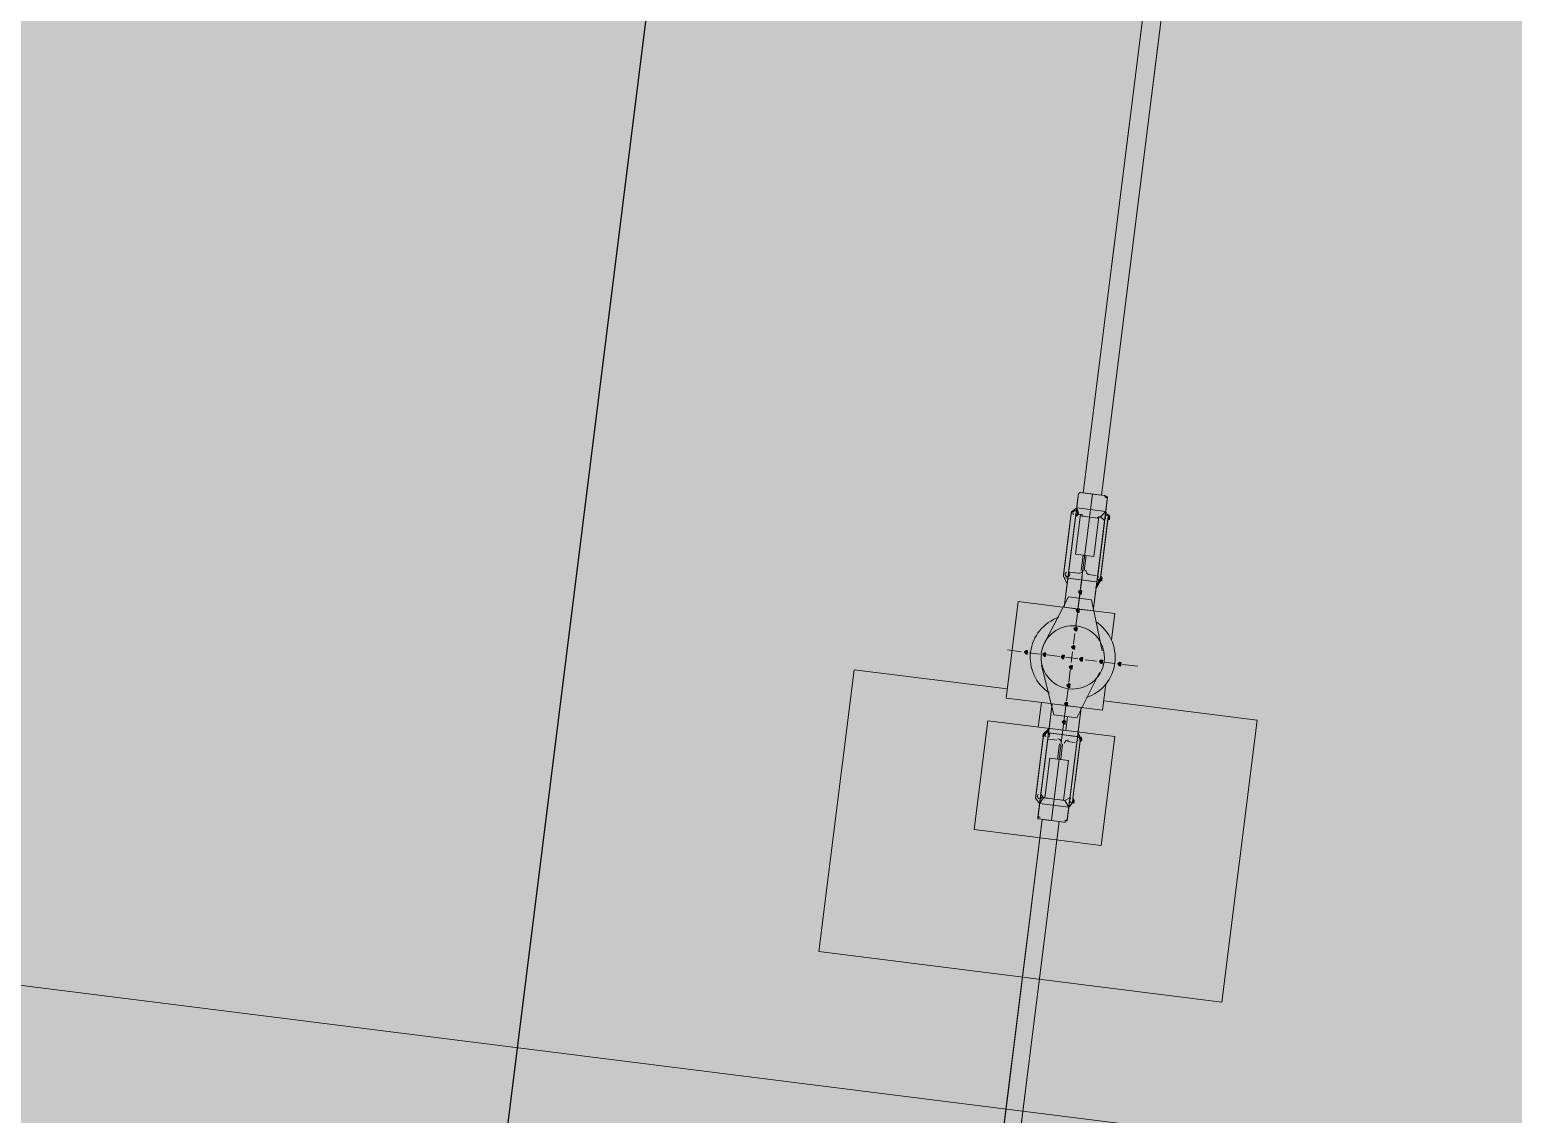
# Model space of a CAD drawing. Header units: metres. Extents: x -4 to 509425, y 7549 to 4732445.
# Drawn here: x 475985.73 to 475993.87, y 4719742.01 to 4719747.96 of the extents above; entities that cross this region are included whole.
import ezdxf

# ---------------------------------------------------------------- set-up
doc = ezdxf.new("R2010")
doc.units = ezdxf.units.M
doc.header["$LTSCALE"] = 0.01
doc.header["$MEASUREMENT"] = 0
doc.layers.get('0').update_dxf_attribs({"lineweight": 0})
doc.layers.add('_SUBESTACIÓN', color=1, linetype='Continuous')
doc.layers.add('SUBESTACION LA VID', color=253, linetype='Continuous')

# ---------------------------------------------------------------- blocks, each defined once
blk = doc.blocks.new('A$Cfff6051d')
at = {"layer": 'SUBESTACION LA VID', "transparency": 33554687}
h = blk.add_hatch(color=256, dxfattribs=at)
h.dxf.hatch_style = 2
h.paths.add_polyline_path([(475991.5008, 4719744.8719), (475991.5019, 4719744.8803), (475991.4935, 4719744.8814), (475991.484, 4719744.874), (475991.4914, 4719744.8646), (475991.4998, 4719744.8635)])
h = blk.add_hatch(color=256, dxfattribs=at)
h.dxf.hatch_style = 2
h.paths.add_polyline_path([(475991.4882, 4719744.7711), (475991.4892, 4719744.7795), (475991.4808, 4719744.7806), (475991.4714, 4719744.7732), (475991.4787, 4719744.7638), (475991.4871, 4719744.7627)])
h = blk.add_hatch(color=256, dxfattribs=at)
h.dxf.hatch_style = 2
h.paths.add_polyline_path([(475991.4756, 4719744.6703), (475991.4766, 4719744.6787), (475991.4682, 4719744.6798), (475991.4588, 4719744.6724), (475991.4661, 4719744.663), (475991.4745, 4719744.6619)])
h = blk.add_hatch(color=256, dxfattribs=at)
h.dxf.hatch_style = 2
h.paths.add_polyline_path([(475991.2035, 4719744.5423), (475991.2046, 4719744.5507), (475991.1962, 4719744.5518), (475991.1867, 4719744.5444), (475991.1941, 4719744.535), (475991.2025, 4719744.5339)])
h = blk.add_hatch(color=256, dxfattribs=at)
h.dxf.hatch_style = 2
h.paths.add_polyline_path([(475991.3043, 4719744.5297), (475991.3054, 4719744.5381), (475991.297, 4719744.5391), (475991.2875, 4719744.5318), (475991.2949, 4719744.5223), (475991.3033, 4719744.5213)])
h = blk.add_hatch(color=256, dxfattribs=at)
h.dxf.hatch_style = 2
h.paths.add_polyline_path([(475991.4051, 4719744.517), (475991.4062, 4719744.5254), (475991.3978, 4719744.5265), (475991.3883, 4719744.5191), (475991.3957, 4719744.5097), (475991.4041, 4719744.5086)])
h = blk.add_hatch(color=256, dxfattribs=at)
h.dxf.hatch_style = 2
h.paths.add_polyline_path([(475991.4629, 4719744.5695), (475991.464, 4719744.5779), (475991.4556, 4719744.579), (475991.4461, 4719744.5716), (475991.4535, 4719744.5622), (475991.4619, 4719744.5611)])
h = blk.add_hatch(color=256, dxfattribs=at)
h.dxf.hatch_style = 2
h.paths.add_polyline_path([(475991.5059, 4719744.5044), (475991.507, 4719744.5128), (475991.4986, 4719744.5138), (475991.4891, 4719744.5065), (475991.4965, 4719744.497), (475991.5049, 4719744.496)])
h = blk.add_hatch(color=256, dxfattribs=at)
h.dxf.hatch_style = 2
h.paths.add_polyline_path([(475991.4492, 4719744.4603), (475991.4503, 4719744.4687), (475991.4419, 4719744.4698), (475991.4324, 4719744.4624), (475991.4398, 4719744.453), (475991.4482, 4719744.4519)])
h = blk.add_hatch(color=256, dxfattribs=at)
h.dxf.hatch_style = 2
h.paths.add_polyline_path([(475991.6151, 4719744.4907), (475991.6162, 4719744.4991), (475991.6078, 4719744.5002), (475991.5983, 4719744.4928), (475991.6057, 4719744.4833), (475991.6141, 4719744.4823)])
h = blk.add_hatch(color=256, dxfattribs=at)
h.dxf.hatch_style = 2
h.paths.add_polyline_path([(475991.716, 4719744.4781), (475991.717, 4719744.4865), (475991.7086, 4719744.4875), (475991.6992, 4719744.4802), (475991.7065, 4719744.4707), (475991.7149, 4719744.4697)])
h = blk.add_hatch(color=256, dxfattribs=at)
h.dxf.hatch_style = 2
h.paths.add_polyline_path([(475991.4366, 4719744.3595), (475991.4376, 4719744.3679), (475991.4292, 4719744.369), (475991.4198, 4719744.3616), (475991.4271, 4719744.3522), (475991.4355, 4719744.3511)])
h = blk.add_hatch(color=256, dxfattribs=at)
h.dxf.hatch_style = 2
h.paths.add_polyline_path([(475991.4239, 4719744.2587), (475991.425, 4719744.2671), (475991.4166, 4719744.2682), (475991.4071, 4719744.2608), (475991.4145, 4719744.2514), (475991.4229, 4719744.2503)])
h = blk.add_hatch(color=256, dxfattribs=at)
h.dxf.hatch_style = 2
h.paths.add_polyline_path([(475991.4113, 4719744.1579), (475991.4124, 4719744.1663), (475991.404, 4719744.1673), (475991.3945, 4719744.16), (475991.4019, 4719744.1505), (475991.4103, 4719744.1495)])
at = {"layer": 'SUBESTACION LA VID', "lineweight": 15}
for p, q in [((475992.6774, 4719754.7329), (475991.5094, 4719745.4169)), ((475992.7782, 4719754.7203), (475991.6102, 4719745.4043)), ((475991.4926, 4719745.419), (475991.627, 4719745.4022)), ((475991.4453, 4719745.314), (475991.4737, 4719745.3361)), ((475991.4022, 4719744.9696), (475991.4443, 4719745.3056)), ((475991.4695, 4719745.3025), (475991.4274, 4719744.9665)), ((475991.4674, 4719745.2857), (475991.4863, 4719745.3004)), ((475991.6291, 4719745.2825), (475991.587, 4719744.9464)), ((475991.6038, 4719744.9443), (475991.6459, 4719745.2804)), ((475991.627, 4719745.2657), (475991.6039, 4719745.2856)), ((475991.4988, 4719744.9916), (475991.5093, 4719745.0756)), ((475991.5156, 4719744.9895), (475991.5261, 4719745.0735)), ((475991.4011, 4719744.9612), (475991.421, 4719744.9161)), ((475991.503, 4719744.957), (475991.4956, 4719744.8982)), ((475991.6027, 4719744.9359), (475991.5806, 4719744.896)), ((475991.4294, 4719744.8467), (475991.2949, 4719744.5906)), ((475991.4294, 4719744.8467), (475991.5554, 4719744.831)), ((475991.4903, 4719744.8562), (475991.4819, 4719744.789)), ((475991.5554, 4719744.831), (475991.6141, 4719744.5506)), ((475991.4777, 4719744.7554), (475991.4693, 4719744.6882)), ((475991.464, 4719744.6462), (475991.4566, 4719744.5874)), ((475991.0943, 4719744.556), (475991.1699, 4719744.5465)), ((475991.2119, 4719744.5412), (475991.2707, 4719744.5339)), ((475991.3127, 4719744.5286), (475991.3799, 4719744.5202)), ((475991.4135, 4719744.516), (475991.4807, 4719744.5075)), ((475991.4514, 4719744.5454), (475991.444, 4719744.4866)), ((475991.5227, 4719744.5023), (475991.5815, 4719744.4949)), ((475991.3483, 4719744.1999), (475991.2802, 4719744.473)), ((475991.4387, 4719744.4446), (475991.4303, 4719744.3774)), ((475991.4743, 4719744.1841), (475991.5994, 4719744.4329)), ((475991.6235, 4719744.4896), (475991.6823, 4719744.4823)), ((475991.7244, 4719744.477), (475991.8084, 4719744.4665)), ((475991.4261, 4719744.3438), (475991.4177, 4719744.2766)), ((475991.2632, 4719744.1338), (475991.2801, 4719744.2682)), ((475991.3483, 4719744.1999), (475991.4743, 4719744.1841)), ((475991.4124, 4719744.2346), (475991.405, 4719744.1757)), ((475991.4144, 4719744.1148), (475991.4239, 4719744.1904)), ((476072.0569, 4719731.8887), (475974.5206, 4719744.1168)), ((475991.2926, 4719744.096), (475991.322, 4719744.1264)), ((475991.3997, 4719744.1337), (475991.3924, 4719744.0749)), ((475991.4942, 4719744.0707), (475991.4816, 4719744.1064)), ((475991.2916, 4719744.0876), (475991.2494, 4719743.7516)), ((475991.2746, 4719743.7484), (475991.3168, 4719744.0844)), ((475991.3798, 4719744.0424), (475991.3692, 4719743.9584)), ((475991.3966, 4719744.0403), (475991.386, 4719743.9563)), ((475991.4343, 4719743.7284), (475991.4764, 4719744.0644)), ((475991.4932, 4719744.0623), (475991.4511, 4719743.7263)), ((475991.2768, 4719743.7652), (475991.2914, 4719743.7463)), ((475991.4364, 4719743.7452), (475991.4091, 4719743.7316)), ((475991.45, 4719743.7179), (475991.43, 4719743.6948)), ((475991.2851, 4719743.6276), (475990.6143, 4719738.2766)), ((475991.3775, 4719743.6161), (475990.7067, 4719738.265)), ((475991.4027, 4719743.6129), (475991.2683, 4719743.6298))]:
    blk.add_line(p, q, dxfattribs=at)
at = {"layer": 'SUBESTACION LA VID'}
blk.add_line((475987.8187, 4719737.6544), (475989.1572, 4719748.3654), dxfattribs=at)
at = {"layer": 'SUBESTACION LA VID', "lineweight": 0}
for p, q in [((475991.5806, 4719744.896), (475991.6417, 4719745.3833)), ((475991.4422, 4719745.2888), (475991.4453, 4719745.314)), ((475991.4422, 4719745.2888), (475991.4453, 4719745.314)), ((475991.4432, 4719745.2972), (475991.4453, 4719745.314)), ((475991.4432, 4719745.2972), (475991.4443, 4719745.3056)), ((475991.4432, 4719745.2972), (475991.4443, 4719745.3056)), ((475991.6438, 4719745.2636), (475991.6469, 4719745.2888)), ((475991.6448, 4719745.272), (475991.6469, 4719745.2888)), ((475991.6543, 4719745.2793), (475991.6543, 4719745.2793)), ((475991.4011, 4719744.9612), (475991.4032, 4719744.978)), ((475991.4011, 4719744.9612), (475991.4022, 4719744.9696)), ((475991.6027, 4719744.9359), (475991.6048, 4719744.9527)), ((475991.6027, 4719744.9359), (475991.6048, 4719744.9527)), ((475991.6111, 4719744.9349), (475991.6122, 4719744.9433)), ((475991.322, 4719744.1264), (475991.262, 4719743.6476)), ((475991.2926, 4719744.096), (475991.2905, 4719744.0792)), ((475991.2926, 4719744.096), (475991.2905, 4719744.0792)), ((475991.2926, 4719744.096), (475991.2916, 4719744.0876)), ((475991.4816, 4719744.1064), (475991.4921, 4719744.0539)), ((475991.4942, 4719744.0707), (475991.4921, 4719744.0539)), ((475991.5026, 4719744.0697), (475991.5016, 4719744.0613)), ((475991.2505, 4719743.76), (475991.2484, 4719743.7432)), ((475991.2505, 4719743.76), (475991.2484, 4719743.7432)), ((475991.2494, 4719743.7516), (475991.2484, 4719743.7432)), ((475991.4532, 4719743.7431), (475991.45, 4719743.7179)), ((475991.4532, 4719743.7431), (475991.45, 4719743.7179)), ((475991.4605, 4719743.7336), (475991.45, 4719743.7179)), ((475991.4605, 4719743.7336), (475991.45, 4719743.7179)), ((475991.4605, 4719743.7336), (475991.4584, 4719743.7168)), ((475991.4605, 4719743.7336), (475991.4595, 4719743.7252)), ((475991.2851, 4719743.6276), (475991.3775, 4719743.6161))]:
    blk.add_line(p, q, dxfattribs=at)
at = {"layer": 'SUBESTACION LA VID', "lineweight": 15}
for points in [[(475992.6774, 4719754.7329), (475992.7782, 4719754.7203), (475991.6102, 4719745.4043), (475991.5094, 4719745.4169), (475992.6774, 4719754.7329)], [(475991.5598, 4719745.4106), (475991.4926, 4719745.419), (475991.4832, 4719745.4117), (475991.4821, 4719745.4033), (475991.4737, 4719745.3361), (475991.4453, 4719745.314), (475991.4443, 4719745.3056), (475991.4432, 4719745.2972), (475991.4422, 4719745.2888), (475991.4232, 4719745.1376), (475991.4032, 4719744.978), (475991.4022, 4719744.9696), (475991.4011, 4719744.9612), (475991.421, 4719744.9161), (475991.4052, 4719744.79), (475991.4808, 4719744.7806), (475991.5598, 4719745.4106)], [(475991.6417, 4719745.3833), (475991.6333, 4719745.3161), (475991.4737, 4719745.3361), (475991.4821, 4719745.4033)], [(475991.5598, 4719745.4106), (475991.627, 4719745.4022), (475991.6344, 4719745.3927), (475991.6428, 4719745.3917), (475991.6417, 4719745.3833), (475991.6333, 4719745.3161), (475991.6469, 4719745.2888), (475991.6543, 4719745.2793), (475991.6532, 4719745.2709), (475991.6448, 4719745.272), (475991.6438, 4719745.2636), (475991.6248, 4719745.1123), (475991.6048, 4719744.9527), (475991.6122, 4719744.9433), (475991.6111, 4719744.9349), (475991.6027, 4719744.9359), (475991.5806, 4719744.896), (475991.5648, 4719744.77), (475991.4808, 4719744.7806), (475991.5598, 4719745.4106)], [(475991.4737, 4719745.3361), (475991.4863, 4719745.3004), (475991.4947, 4719745.2993), (475991.5031, 4719745.2983), (475991.502, 4719745.2899), (475991.5104, 4719745.2888), (475991.544, 4719745.2846), (475991.5776, 4719745.2804), (475991.586, 4719745.2793), (475991.5955, 4719745.2867), (475991.6039, 4719745.2856), (475991.6333, 4719745.3161), (475991.6469, 4719745.2888)], [(475991.4947, 4719745.2993), (475991.4673, 4719745.0809), (475991.5681, 4719745.0683), (475991.5955, 4719745.2867)], [(475991.4052, 4719744.79), (475991.4252, 4719744.9497), (475991.5849, 4719744.9296), (475991.5648, 4719744.77), (475991.4052, 4719744.79)], [(475991.4084, 4719744.9518), (475991.442, 4719744.9476), (475991.5009, 4719744.9402)], [(475991.4295, 4719744.9833), (475991.4547, 4719744.9801), (475991.4799, 4719744.9769)], [(475991.5849, 4719744.9296), (475991.5513, 4719744.9339), (475991.5009, 4719744.9402)], [(475991.5807, 4719744.9643), (475991.5639, 4719744.9664), (475991.5387, 4719744.9696)], [(475991.3968, 4719744.7911), (475991.1532, 4719744.8216), (475991.0869, 4719744.2924), (475991.3305, 4719744.2619)], [(475991.6645, 4719744.6125), (475991.6825, 4719744.7553), (475991.5648, 4719744.77)], [(475991.0932, 4719744.3428), (475990.2532, 4719744.4481), (475990.0594, 4719742.9025), (475992.2687, 4719742.6255), (475992.4625, 4719744.1712), (475991.6224, 4719744.2765)], [(475991.4985, 4719744.2408), (475991.6161, 4719744.2261), (475991.634, 4719744.3689)], [(475991.3355, 4719743.6213), (475991.2683, 4719743.6298), (475991.2599, 4719743.6308), (475991.261, 4719743.6392), (475991.262, 4719743.6476), (475991.2704, 4719743.7148), (475991.2484, 4719743.7432), (475991.2494, 4719743.7516), (475991.2505, 4719743.76), (475991.2516, 4719743.7684), (475991.2705, 4719743.9196), (475991.2905, 4719744.0792), (475991.2916, 4719744.0876), (475991.2926, 4719744.096), (475991.322, 4719744.1264), (475991.3389, 4719744.2608), (475991.4145, 4719744.2514), (475991.3355, 4719743.6213)], [(475991.4985, 4719744.2408), (475991.4785, 4719744.0812), (475991.3189, 4719744.1012), (475991.3389, 4719744.2608), (475991.4985, 4719744.2408)], [(475991.3355, 4719743.6213), (475991.4027, 4719743.6129), (475991.4111, 4719743.6118), (475991.4122, 4719743.6202), (475991.4206, 4719743.6192), (475991.4216, 4719743.6276), (475991.43, 4719743.6948), (475991.45, 4719743.7179), (475991.4584, 4719743.7168), (475991.4595, 4719743.7252), (475991.4605, 4719743.7336), (475991.4521, 4719743.7347), (475991.4532, 4719743.7431), (475991.4721, 4719743.8943), (475991.4921, 4719744.0539), (475991.5016, 4719744.0613), (475991.5026, 4719744.0697), (475991.4942, 4719744.0707), (475991.4816, 4719744.1064), (475991.4985, 4719744.2408), (475991.4145, 4719744.2514), (475991.3355, 4719743.6213)], [(475990.9113, 4719743.5721), (475991.6085, 4719743.4847), (475991.6833, 4719744.0811), (475990.986, 4719744.1686), (475990.9113, 4719743.5721)], [(475991.3105, 4719744.1023), (475991.3441, 4719744.0981), (475991.4029, 4719744.0907)], [(475991.3147, 4719744.0676), (475991.3399, 4719744.0645), (475991.3651, 4719744.0613)], [(475991.4869, 4719744.0802), (475991.4533, 4719744.0844), (475991.4029, 4719744.0907)], [(475991.4659, 4719744.0487), (475991.4491, 4719744.0508), (475991.4239, 4719744.0539)], [(475991.4007, 4719743.7326), (475991.428, 4719743.951), (475991.3272, 4719743.9637), (475991.2998, 4719743.7452)], [(475991.43, 4719743.6948), (475991.4091, 4719743.7316), (475991.4007, 4719743.7326), (475991.3923, 4719743.7337), (475991.3839, 4719743.7347), (475991.3503, 4719743.7389), (475991.3166, 4719743.7431), (475991.3082, 4719743.7442), (475991.2998, 4719743.7452), (475991.2914, 4719743.7463), (475991.2704, 4719743.7148), (475991.2484, 4719743.7432)], [(475991.262, 4719743.6476), (475991.2704, 4719743.7148), (475991.43, 4719743.6948), (475991.4216, 4719743.6276)], [(475991.2851, 4719743.6276), (475991.3775, 4719743.6161), (475990.7067, 4719738.265), (475990.6143, 4719738.2766), (475991.2851, 4719743.6276)]]:
    blk.add_lwpolyline(points, dxfattribs=at)
at = {"layer": 'SUBESTACION LA VID', "lineweight": 0}
for points in [[(475991.4052, 4719744.79), (475991.4832, 4719745.4117), (475991.421, 4719744.9161), (475991.4821, 4719745.4033)], [(475991.5648, 4719744.77), (475991.6428, 4719745.3917), (475991.5806, 4719744.896)], [(475991.4422, 4719745.2888), (475991.4453, 4719745.314), (475991.4432, 4719745.2972), (475991.4453, 4719745.314)], [(475991.6438, 4719745.2636), (475991.6469, 4719745.2888), (475991.6048, 4719744.9527)], [(475991.6248, 4719745.1123), (475991.6469, 4719745.2888), (475991.6438, 4719745.2636)], [(475991.6532, 4719745.2709), (475991.6543, 4719745.2793), (475991.6448, 4719745.272), (475991.6469, 4719745.2888)], [(475991.4032, 4719744.978), (475991.4011, 4719744.9612), (475991.4022, 4719744.9696), (475991.4011, 4719744.9612)], [(475991.6122, 4719744.9433), (475991.6027, 4719744.9359), (475991.6048, 4719744.9527)], [(475991.6111, 4719744.9349), (475991.6122, 4719744.9433), (475991.6111, 4719744.9349)], [(475991.3389, 4719744.2608), (475991.261, 4719743.6392), (475991.322, 4719744.1264)], [(475991.4985, 4719744.2408), (475991.4206, 4719743.6192), (475991.4816, 4719744.1064), (475991.4216, 4719743.6276)], [(475991.2916, 4719744.0876), (475991.2926, 4719744.096), (475991.2905, 4719744.0792)], [(475991.2926, 4719744.096), (475991.2916, 4719744.0876), (475991.2926, 4719744.096)], [(475991.4816, 4719744.1064), (475991.4921, 4719744.0539), (475991.4816, 4719744.1064)], [(475991.2516, 4719743.7684), (475991.2484, 4719743.7432), (475991.2905, 4719744.0792)], [(475991.4921, 4719744.0539), (475991.5026, 4719744.0697), (475991.5016, 4719744.0613), (475991.5026, 4719744.0697)], [(475991.2705, 4719743.9196), (475991.2484, 4719743.7432), (475991.2516, 4719743.7684)], [(475991.2505, 4719743.76), (475991.2484, 4719743.7432), (475991.2505, 4719743.76), (475991.2484, 4719743.7432)], [(475991.4521, 4719743.7347), (475991.45, 4719743.7179), (475991.4521, 4719743.7347)]]:
    blk.add_lwpolyline(points, dxfattribs=at)
at = {"layer": 'SUBESTACION LA VID'}
for points in [[(475991.5008, 4719744.8719), (475991.5019, 4719744.8803), (475991.4935, 4719744.8814), (475991.484, 4719744.874), (475991.4914, 4719744.8646), (475991.4998, 4719744.8635)], [(475991.4882, 4719744.7711), (475991.4892, 4719744.7795), (475991.4808, 4719744.7806), (475991.4714, 4719744.7732), (475991.4787, 4719744.7638), (475991.4871, 4719744.7627)], [(475991.4756, 4719744.6703), (475991.4766, 4719744.6787), (475991.4682, 4719744.6798), (475991.4588, 4719744.6724), (475991.4661, 4719744.663), (475991.4745, 4719744.6619)], [(475991.2035, 4719744.5423), (475991.2046, 4719744.5507), (475991.1962, 4719744.5518), (475991.1867, 4719744.5444), (475991.1941, 4719744.535), (475991.2025, 4719744.5339)], [(475991.3043, 4719744.5297), (475991.3054, 4719744.5381), (475991.297, 4719744.5391), (475991.2875, 4719744.5318), (475991.2949, 4719744.5223), (475991.3033, 4719744.5213)], [(475991.4051, 4719744.517), (475991.4062, 4719744.5254), (475991.3978, 4719744.5265), (475991.3883, 4719744.5191), (475991.3957, 4719744.5097), (475991.4041, 4719744.5086)], [(475991.4629, 4719744.5695), (475991.464, 4719744.5779), (475991.4556, 4719744.579), (475991.4461, 4719744.5716), (475991.4535, 4719744.5622), (475991.4619, 4719744.5611)], [(475991.5059, 4719744.5044), (475991.507, 4719744.5128), (475991.4986, 4719744.5138), (475991.4891, 4719744.5065), (475991.4965, 4719744.497), (475991.5049, 4719744.496)], [(475991.4492, 4719744.4603), (475991.4503, 4719744.4687), (475991.4419, 4719744.4698), (475991.4324, 4719744.4624), (475991.4398, 4719744.453), (475991.4482, 4719744.4519)], [(475991.6151, 4719744.4907), (475991.6162, 4719744.4991), (475991.6078, 4719744.5002), (475991.5983, 4719744.4928), (475991.6057, 4719744.4833), (475991.6141, 4719744.4823)], [(475991.716, 4719744.4781), (475991.717, 4719744.4865), (475991.7086, 4719744.4875), (475991.6992, 4719744.4802), (475991.7065, 4719744.4707), (475991.7149, 4719744.4697)], [(475991.4366, 4719744.3595), (475991.4376, 4719744.3679), (475991.4292, 4719744.369), (475991.4198, 4719744.3616), (475991.4271, 4719744.3522), (475991.4355, 4719744.3511)], [(475991.4239, 4719744.2587), (475991.425, 4719744.2671), (475991.4166, 4719744.2682), (475991.4071, 4719744.2608), (475991.4145, 4719744.2514), (475991.4229, 4719744.2503)], [(475991.4113, 4719744.1579), (475991.4124, 4719744.1663), (475991.404, 4719744.1673), (475991.3945, 4719744.16), (475991.4019, 4719744.1505), (475991.4103, 4719744.1495)]]:
    blk.add_lwpolyline(points, close=True, dxfattribs=at)
at = {"layer": 'SUBESTACION LA VID', "lineweight": 0}
for points in [[(475991.5008, 4719744.8719), (475991.5019, 4719744.8803), (475991.4935, 4719744.8814), (475991.484, 4719744.874), (475991.4914, 4719744.8646), (475991.4998, 4719744.8635)], [(475991.4882, 4719744.7711), (475991.4892, 4719744.7795), (475991.4808, 4719744.7806), (475991.4714, 4719744.7732), (475991.4787, 4719744.7638), (475991.4871, 4719744.7627)], [(475991.4756, 4719744.6703), (475991.4766, 4719744.6787), (475991.4682, 4719744.6798), (475991.4588, 4719744.6724), (475991.4661, 4719744.663), (475991.4745, 4719744.6619)], [(475991.2035, 4719744.5423), (475991.2046, 4719744.5507), (475991.1962, 4719744.5518), (475991.1867, 4719744.5444), (475991.1941, 4719744.535), (475991.2025, 4719744.5339)], [(475991.3043, 4719744.5297), (475991.3054, 4719744.5381), (475991.297, 4719744.5391), (475991.2875, 4719744.5318), (475991.2949, 4719744.5223), (475991.3033, 4719744.5213)], [(475991.4051, 4719744.517), (475991.4062, 4719744.5254), (475991.3978, 4719744.5265), (475991.3883, 4719744.5191), (475991.3957, 4719744.5097), (475991.4041, 4719744.5086)], [(475991.4629, 4719744.5695), (475991.464, 4719744.5779), (475991.4556, 4719744.579), (475991.4461, 4719744.5716), (475991.4535, 4719744.5622), (475991.4619, 4719744.5611)], [(475991.5059, 4719744.5044), (475991.507, 4719744.5128), (475991.4986, 4719744.5138), (475991.4891, 4719744.5065), (475991.4965, 4719744.497), (475991.5049, 4719744.496)], [(475991.4492, 4719744.4603), (475991.4503, 4719744.4687), (475991.4419, 4719744.4698), (475991.4324, 4719744.4624), (475991.4398, 4719744.453), (475991.4482, 4719744.4519)], [(475991.6151, 4719744.4907), (475991.6162, 4719744.4991), (475991.6078, 4719744.5002), (475991.5983, 4719744.4928), (475991.6057, 4719744.4833), (475991.6141, 4719744.4823)], [(475991.716, 4719744.4781), (475991.717, 4719744.4865), (475991.7086, 4719744.4875), (475991.6992, 4719744.4802), (475991.7065, 4719744.4707), (475991.7149, 4719744.4697)], [(475991.4366, 4719744.3595), (475991.4376, 4719744.3679), (475991.4292, 4719744.369), (475991.4198, 4719744.3616), (475991.4271, 4719744.3522), (475991.4355, 4719744.3511)], [(475991.4239, 4719744.2587), (475991.425, 4719744.2671), (475991.4166, 4719744.2682), (475991.4071, 4719744.2608), (475991.4145, 4719744.2514), (475991.4229, 4719744.2503)], [(475991.4113, 4719744.1579), (475991.4124, 4719744.1663), (475991.404, 4719744.1673), (475991.3945, 4719744.16), (475991.4019, 4719744.1505), (475991.4103, 4719744.1495)]]:
    blk.add_lwpolyline(points, close=True, dxfattribs=at)
at = {"layer": 'SUBESTACION LA VID', "lineweight": 15}
for points in [[(475991.4968, 4719745.4185), (475991.4899, 4719745.4194), (475991.4835, 4719745.4144), (475991.4826, 4719745.4075)], [(475991.4841, 4719744.9764), (475991.4957, 4719744.975), (475991.5062, 4719744.9832), (475991.5077, 4719744.9948)], [(475991.5245, 4719744.9927), (475991.523, 4719744.9811), (475991.5313, 4719744.9705), (475991.5429, 4719744.969)], [(475991.3887, 4719744.0455), (475991.3901, 4719744.0571), (475991.3819, 4719744.0677), (475991.3703, 4719744.0692)], [(475991.4291, 4719744.0618), (475991.4175, 4719744.0633), (475991.4069, 4719744.055), (475991.4055, 4719744.0434)], [(475991.408, 4719743.6208), (475991.4149, 4719743.6199), (475991.4213, 4719743.6248), (475991.4221, 4719743.6318)]]:
    blk.add_open_spline(points, degree=3, dxfattribs=at)
for points, knots in [([(475991.6423, 4719745.3875), (475991.6427, 4719745.3908), (475991.6417, 4719745.3942), (475991.6397, 4719745.3968), (475991.6376, 4719745.3995), (475991.6346, 4719745.4012), (475991.6312, 4719745.4016)], [0, 0, 0, 0, 1, 1, 1, 2, 2, 2, 2]), ([(475991.4674, 4719745.3198), (475991.462, 4719745.3205), (475991.4567, 4719745.3176), (475991.4544, 4719745.3127), (475991.452, 4719745.3078), (475991.453, 4719745.302), (475991.4569, 4719745.2981)], [0, 0, 0, 0, 1, 1, 1, 2, 2, 2, 2]), ([(475991.4784, 4719745.3056), (475991.4793, 4719745.3126), (475991.4743, 4719745.3189), (475991.4674, 4719745.3198), (475991.4604, 4719745.3207), (475991.4541, 4719745.3157), (475991.4532, 4719745.3088)], [0, 0, 0, 0, 1, 1, 1, 2, 2, 2, 2]), ([(475991.4722, 4719745.2962), (475991.4769, 4719745.299), (475991.4793, 4719745.3044), (475991.4782, 4719745.3097), (475991.4772, 4719745.3151), (475991.4728, 4719745.3191), (475991.4674, 4719745.3198)], [0, 0, 0, 0, 1, 1, 1, 2, 2, 2, 2]), ([(475991.6438, 4719745.2977), (475991.6384, 4719745.2984), (475991.6332, 4719745.2955), (475991.6308, 4719745.2906), (475991.6284, 4719745.2857), (475991.6294, 4719745.2798), (475991.6333, 4719745.276)], [0, 0, 0, 0, 1, 1, 1, 2, 2, 2, 2]), ([(475991.6548, 4719745.2835), (475991.6557, 4719745.2905), (475991.6508, 4719745.2968), (475991.6438, 4719745.2977), (475991.6368, 4719745.2986), (475991.6305, 4719745.2936), (475991.6296, 4719745.2867)], [0, 0, 0, 0, 1, 1, 1, 2, 2, 2, 2]), ([(475991.6486, 4719745.2741), (475991.6533, 4719745.2768), (475991.6557, 4719745.2823), (475991.6547, 4719745.2876), (475991.6536, 4719745.293), (475991.6492, 4719745.297), (475991.6438, 4719745.2977)], [0, 0, 0, 0, 1, 1, 1, 2, 2, 2, 2]), ([(475991.4173, 4719744.9822), (475991.4126, 4719744.9794), (475991.4101, 4719744.974), (475991.4112, 4719744.9686), (475991.4123, 4719744.9633), (475991.4167, 4719744.9593), (475991.4221, 4719744.9586)], [0, 0, 0, 0, 1, 1, 1, 2, 2, 2, 2]), ([(475991.4111, 4719744.9728), (475991.4102, 4719744.9658), (475991.4151, 4719744.9595), (475991.4221, 4719744.9586), (475991.4291, 4719744.9577), (475991.4354, 4719744.9626), (475991.4363, 4719744.9696)], [0, 0, 0, 0, 1, 1, 1, 2, 2, 2, 2]), ([(475991.4221, 4719744.9586), (475991.4275, 4719744.9579), (475991.4327, 4719744.9607), (475991.4351, 4719744.9657), (475991.4375, 4719744.9706), (475991.4365, 4719744.9764), (475991.4326, 4719744.9802)], [0, 0, 0, 0, 1, 1, 1, 2, 2, 2, 2]), ([(475991.5937, 4719744.96), (475991.589, 4719744.9573), (475991.5866, 4719744.9519), (475991.5876, 4719744.9465), (475991.5887, 4719744.9412), (475991.5931, 4719744.9371), (475991.5985, 4719744.9365)], [0, 0, 0, 0, 1, 1, 1, 2, 2, 2, 2]), ([(475991.5875, 4719744.9506), (475991.5866, 4719744.9437), (475991.5915, 4719744.9373), (475991.5985, 4719744.9365), (475991.6055, 4719744.9356), (475991.6118, 4719744.9405), (475991.6127, 4719744.9475)], [0, 0, 0, 0, 1, 1, 1, 2, 2, 2, 2]), ([(475991.5985, 4719744.9365), (475991.6039, 4719744.9358), (475991.6091, 4719744.9386), (475991.6115, 4719744.9435), (475991.6139, 4719744.9484), (475991.6129, 4719744.9543), (475991.609, 4719744.9581)], [0, 0, 0, 0, 1, 1, 1, 2, 2, 2, 2]), ([(475991.3762, 4719744.7356), (475991.2922, 4719744.7067), (475991.2319, 4719744.6326), (475991.2209, 4719744.5444), (475991.2098, 4719744.4562), (475991.2499, 4719744.3695), (475991.3242, 4719744.3208)], [0, 0, 0, 0, 1, 1, 1, 2, 2, 2, 2]), ([(475991.6241, 4719744.4938), (475991.636, 4719744.589), (475991.5686, 4719744.6757), (475991.4735, 4719744.6876), (475991.3784, 4719744.6996), (475991.2916, 4719744.6321), (475991.2797, 4719744.537), (475991.2677, 4719744.4419), (475991.3352, 4719744.3552), (475991.4303, 4719744.3432), (475991.5254, 4719744.3313), (475991.6122, 4719744.3987), (475991.6241, 4719744.4938)], [0, 0, 0, 0, 1, 1, 1, 2, 2, 2, 3, 3, 3, 4, 4, 4, 4]), ([(475991.5275, 4719744.2953), (475991.6116, 4719744.3241), (475991.6718, 4719744.3983), (475991.6829, 4719744.4865), (475991.6939, 4719744.5746), (475991.6538, 4719744.6614), (475991.5796, 4719744.7101)], [0, 0, 0, 0, 1, 1, 1, 2, 2, 2, 2]), ([(475991.3147, 4719744.1017), (475991.3093, 4719744.1024), (475991.304, 4719744.0996), (475991.3017, 4719744.0947), (475991.2993, 4719744.0898), (475991.3003, 4719744.0839), (475991.3042, 4719744.0801)], [0, 0, 0, 0, 1, 1, 1, 2, 2, 2, 2]), ([(475991.3257, 4719744.0876), (475991.3266, 4719744.0945), (475991.3216, 4719744.1009), (475991.3147, 4719744.1017), (475991.3077, 4719744.1026), (475991.3014, 4719744.0977), (475991.3005, 4719744.0907)], [0, 0, 0, 0, 1, 1, 1, 2, 2, 2, 2]), ([(475991.3195, 4719744.0782), (475991.3242, 4719744.0809), (475991.3266, 4719744.0863), (475991.3255, 4719744.0917), (475991.3245, 4719744.097), (475991.3201, 4719744.1011), (475991.3147, 4719744.1017)], [0, 0, 0, 0, 1, 1, 1, 2, 2, 2, 2]), ([(475991.4911, 4719744.0796), (475991.4857, 4719744.0803), (475991.4804, 4719744.0775), (475991.4781, 4719744.0726), (475991.4757, 4719744.0677), (475991.4767, 4719744.0618), (475991.4806, 4719744.058)], [0, 0, 0, 0, 1, 1, 1, 2, 2, 2, 2]), ([(475991.5021, 4719744.0655), (475991.503, 4719744.0724), (475991.498, 4719744.0788), (475991.4911, 4719744.0796), (475991.4841, 4719744.0805), (475991.4778, 4719744.0756), (475991.4769, 4719744.0686)], [0, 0, 0, 0, 1, 1, 1, 2, 2, 2, 2]), ([(475991.4959, 4719744.0561), (475991.5006, 4719744.0588), (475991.503, 4719744.0642), (475991.5019, 4719744.0696), (475991.5009, 4719744.0749), (475991.4965, 4719744.079), (475991.4911, 4719744.0796)], [0, 0, 0, 0, 1, 1, 1, 2, 2, 2, 2]), ([(475991.2646, 4719743.7641), (475991.2599, 4719743.7614), (475991.2574, 4719743.7559), (475991.2585, 4719743.7506), (475991.2596, 4719743.7453), (475991.264, 4719743.7412), (475991.2694, 4719743.7405)], [0, 0, 0, 0, 1, 1, 1, 2, 2, 2, 2]), ([(475991.2584, 4719743.7547), (475991.2575, 4719743.7478), (475991.2624, 4719743.7414), (475991.2694, 4719743.7405), (475991.2764, 4719743.7397), (475991.2827, 4719743.7446), (475991.2836, 4719743.7516)], [0, 0, 0, 0, 1, 1, 1, 2, 2, 2, 2]), ([(475991.2694, 4719743.7405), (475991.2748, 4719743.7399), (475991.28, 4719743.7427), (475991.2824, 4719743.7476), (475991.2848, 4719743.7525), (475991.2838, 4719743.7584), (475991.2799, 4719743.7622)], [0, 0, 0, 0, 1, 1, 1, 2, 2, 2, 2]), ([(475991.441, 4719743.742), (475991.4363, 4719743.7392), (475991.4338, 4719743.7338), (475991.4349, 4719743.7285), (475991.436, 4719743.7231), (475991.4404, 4719743.7191), (475991.4458, 4719743.7184)], [0, 0, 0, 0, 1, 1, 1, 2, 2, 2, 2]), ([(475991.4348, 4719743.7326), (475991.4339, 4719743.7256), (475991.4388, 4719743.7193), (475991.4458, 4719743.7184), (475991.4528, 4719743.7175), (475991.4591, 4719743.7225), (475991.46, 4719743.7294)], [0, 0, 0, 0, 1, 1, 1, 2, 2, 2, 2]), ([(475991.4458, 4719743.7184), (475991.4512, 4719743.7177), (475991.4564, 4719743.7206), (475991.4588, 4719743.7255), (475991.4612, 4719743.7304), (475991.4602, 4719743.7363), (475991.4563, 4719743.7401)], [0, 0, 0, 0, 1, 1, 1, 2, 2, 2, 2]), ([(475991.2625, 4719743.6518), (475991.2621, 4719743.6485), (475991.263, 4719743.6451), (475991.2651, 4719743.6424), (475991.2672, 4719743.6398), (475991.2702, 4719743.638), (475991.2736, 4719743.6376)], [0, 0, 0, 0, 1, 1, 1, 2, 2, 2, 2])]:
    blk.add_open_spline(points, degree=3, knots=knots, dxfattribs=at)
at = {"layer": 'SUBESTACION LA VID'}
for points in [[(475991.6048, 4719744.9527), (475991.6048, 4719744.9527), (475991.5806, 4719744.896), (475991.5806, 4719744.896), (475991.5806, 4719744.896), (475991.6027, 4719744.9359), (475991.6027, 4719744.9359), (475991.6027, 4719744.9359), (475991.6048, 4719744.9527), (475991.6048, 4719744.9527)], [(475991.2905, 4719744.0792), (475991.2905, 4719744.0792), (475991.322, 4719744.1264), (475991.322, 4719744.1264), (475991.322, 4719744.1264), (475991.2926, 4719744.096), (475991.2926, 4719744.096), (475991.2926, 4719744.096), (475991.2905, 4719744.0792), (475991.2905, 4719744.0792)]]:
    blk.add_open_spline(points, degree=3, knots=[0, 0, 0, 0, 1, 1, 1, 2, 2, 2, 3, 3, 3, 3], dxfattribs=at)
at = {"layer": 'SUBESTACION LA VID', "lineweight": 0}
for points in [[(475991.6048, 4719744.9527), (475991.6048, 4719744.9527), (475991.5806, 4719744.896), (475991.5806, 4719744.896), (475991.5806, 4719744.896), (475991.6027, 4719744.9359), (475991.6027, 4719744.9359), (475991.6027, 4719744.9359), (475991.6048, 4719744.9527), (475991.6048, 4719744.9527)], [(475991.2905, 4719744.0792), (475991.2905, 4719744.0792), (475991.322, 4719744.1264), (475991.322, 4719744.1264), (475991.322, 4719744.1264), (475991.2926, 4719744.096), (475991.2926, 4719744.096), (475991.2926, 4719744.096), (475991.2905, 4719744.0792), (475991.2905, 4719744.0792)]]:
    blk.add_open_spline(points, degree=3, knots=[0, 0, 0, 0, 1, 1, 1, 2, 2, 2, 3, 3, 3, 3], dxfattribs=at)

msp = doc.modelspace()

# ---------------------------------------------------------------- hatches: boundary and pattern name
at = {"layer": '_SUBESTACIÓN', "transparency": 33554559}
h = msp.add_hatch(color=1, dxfattribs=at)
h.dxf.hatch_style = 1
h.paths.add_polyline_path([(475968.6399, 4719805.825), (476089.9386, 4719790.615), (476078.1686, 4719696.74), (475956.8686, 4719711.9502)])

# ---------------------------------------------------------------- block references
at = {"linetype": 'Continuous'}
msp.add_blockref('A$Cfff6051d', (0, 0), dxfattribs=at)

doc.saveas('drawing.dxf')
